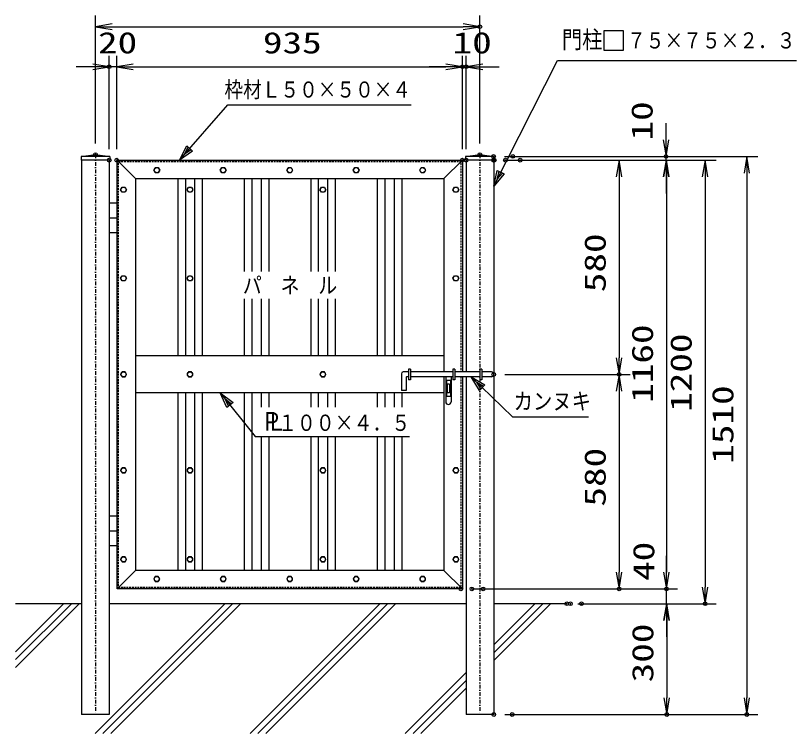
# Model space of a CAD drawing. Units: millimetres, scale not verified. Extents: x -4425 to 4425, y -3150 to 3150.
# Drawn here: x -2891 to -779, y -256 to 1686 of the extents above; entities that cross this region are included whole.
import ezdxf
from ezdxf.enums import TextEntityAlignment as Align

# ---------------------------------------------------------------- set-up
doc = ezdxf.new("R2010")
doc.units = ezdxf.units.MM
doc.header["$LTSCALE"] = 20
doc.header["$PDMODE"] = 32
doc.header["$PDSIZE"] = 10
doc.linetypes.add('USER1', pattern=[1.01, 0.5, -0.25, 0.01, -0.25])
doc.linetypes.add('USER2', pattern=[0.375, 0.25, -0.125])
for name, color, linetype, lineweight in [('0-0_1', 7, 'Continuous', 25), ('0-1_2', 7, 'Continuous', 25), ('0-3_0', 1, 'Continuous', 25)]:
    doc.layers.add(name, color=color, linetype=linetype, lineweight=lineweight)
doc.layers.add('0-4_DEFPOINTS', color=7, linetype='Continuous')
doc.styles.add('ＭＳ ゴシック', font='')
doc.styles.get('ＭＳ ゴシック').set_extended_font_data('MS Gothic')

# ---------------------------------------------------------------- blocks, each defined once
blk = doc.blocks.new('DARROWS')
at = {"layer": '0-3_0', "color": 2}
blk.add_line((0, 0), (-19.982, 0), dxfattribs=at)
blk.add_lwpolyline([(-20, -3.333), (0, 0), (-20, 3.333)], dxfattribs=at)

msp = doc.modelspace()

# ---------------------------------------------------------------- linework, layer by layer
at = {"layer": '0-0_1', "color": 4}
for p, q in [((-1597.41, 1224.52), (-1424.46, 1564.17)), ((-1424.46, 1564.17), (-778.61, 1564.17)), ((-2337.14, 664.97), (-2243.05, 546.86)), ((-2243.05, 546.86), (-1825.24, 546.86)), ((-2760.97, 94.48), (-2890.96, -35.51)), ((-2739.78, 94.48), (-2890.96, -56.71)), ((-2718.58, 94.48), (-2890.96, -77.9)), ((-2325.34, 94.48), (-2676.17, -256.35)), ((-2304.15, 94.48), (-2654.98, -256.35)), ((-2282.95, 94.48), (-2633.79, -256.35)), ((-1905.72, 94.48), (-2256.55, -256.35)), ((-1884.52, 94.48), (-2235.35, -256.35)), ((-1863.33, 94.48), (-2214.16, -256.35)), ((-1486.09, 94.48), (-1597.41, -16.84)), ((-1464.9, 94.48), (-1597.41, -38.03)), ((-1443.7, 94.48), (-1597.41, -59.23)), ((-1672.34, -91.77), (-1836.92, -256.35)), ((-1672.34, -112.97), (-1815.73, -256.35)), ((-1672.34, -134.16), (-1794.53, -256.35))]:
    msp.add_line(p, q, dxfattribs=at)
at = {"layer": '0-0_1'}
for p, q in [((-2713.93, 1304.41), (-2674.96, 1309.4)), ((-2713.93, 1304.41), (-2713.93, 1294.41)), ((-2636, 1304.41), (-2713.93, 1304.41)), ((-2636, 1294.41), (-2713.93, 1294.41)), ((-2712.43, 1294.41), (-2712.43, -205.25)), ((-2674.96, 1309.4), (-2636, 1304.41)), ((-2637.49, 1294.41), (-2637.49, -205.25)), ((-2617.5, 1294.41), (-2617.5, 134.44)), ((-2616.5, 1294.41), (-1682.33, 1294.41)), ((-2566.54, 1244.46), (-2616.5, 1294.41)), ((-1732.29, 1244.46), (-1682.33, 1294.41)), ((-1682.33, 1294.41), (-1682.33, 721.42)), ((-1673.84, 1304.41), (-1673.84, 1294.41)), ((-1595.91, 1294.41), (-1673.84, 1294.41)), ((-1672.34, 1294.41), (-1672.34, 721.42)), ((-1634.87, 1309.4), (-1595.91, 1304.41)), ((-1597.41, 1294.41), (-1597.41, -205.25)), ((-1595.91, 1304.41), (-1595.91, 1294.41)), ((-2566.54, 1244.46), (-2566.54, 184.4)), ((-2566.54, 1244.46), (-1732.29, 1244.46)), ((-2452.35, 1244.46), (-2452.35, 764.88)), ((-2431.7, 1244.46), (-2431.7, 764.88)), ((-2406.65, 1244.46), (-2406.65, 764.88)), ((-2386, 1244.46), (-2386, 764.88)), ((-2272.51, 1244.46), (-2272.51, 993.07)), ((-2251.86, 1244.46), (-2251.86, 993.07)), ((-2226.81, 1244.46), (-2226.81, 993.07)), ((-2206.16, 1244.46), (-2206.16, 993.07)), ((-2092.67, 1244.46), (-2092.67, 993.07)), ((-2072.02, 1244.46), (-2072.02, 993.07)), ((-2046.97, 1244.46), (-2046.97, 993.07)), ((-2026.32, 1244.46), (-2026.32, 993.07)), ((-1912.83, 1244.46), (-1912.83, 764.88)), ((-1892.18, 1244.46), (-1892.18, 764.88)), ((-1867.13, 1244.46), (-1867.13, 764.88)), ((-1846.48, 1244.46), (-1846.48, 764.88)), ((-1732.29, 1244.46), (-1732.29, 721.42)), ((-2617.5, 1177.81), (-2637.49, 1177.81)), ((-2617.5, 1137.85), (-2637.49, 1137.85)), ((-2617.5, 1097.88), (-2637.49, 1097.88)), ((-2272.51, 919.21), (-2272.51, 764.88)), ((-2251.86, 919.21), (-2251.86, 764.88)), ((-2226.81, 919.21), (-2226.81, 764.88)), ((-2206.16, 919.21), (-2206.16, 764.88)), ((-2092.67, 919.21), (-2092.67, 764.88)), ((-2072.02, 919.21), (-2072.02, 764.88)), ((-2046.97, 919.21), (-2046.97, 764.88)), ((-2026.32, 919.21), (-2026.32, 764.88)), ((-1732.29, 764.88), (-2566.54, 764.88)), ((-1827.7, 721.42), (-1842.19, 721.42)), ((-1827.7, 729.41), (-1827.7, 700.44)), ((-1822.7, 729.41), (-1827.7, 729.41)), ((-1707.81, 721.42), (-1822.7, 721.42)), ((-1707.81, 729.41), (-1707.81, 700.44)), ((-1702.81, 729.41), (-1707.81, 729.41)), ((-1702.81, 729.41), (-1702.81, 700.44)), ((-1634.87, 721.42), (-1702.81, 721.42)), ((-1634.87, 729.41), (-1634.87, 700.44)), ((-1629.88, 729.41), (-1634.87, 729.41)), ((-1629.88, 729.41), (-1629.88, 700.44)), ((-1603.9, 721.42), (-1629.88, 721.42)), ((-1847.18, 716.43), (-1847.18, 671.47)), ((-1834.19, 707.43), (-1833.2, 708.43)), ((-1834.19, 707.43), (-1834.19, 671.47)), ((-1827.7, 708.43), (-1833.2, 708.43)), ((-1707.81, 708.43), (-1822.7, 708.43)), ((-1732.29, 708.43), (-1732.29, 184.4)), ((-1727.29, 708.43), (-1727.29, 640.74)), ((-1725.29, 698.32), (-1725.29, 655.03)), ((-1714.8, 698.32), (-1725.29, 698.32)), ((-1714.8, 698.32), (-1714.8, 655.03)), ((-1712.8, 708.43), (-1712.8, 640.74)), ((-1702.81, 700.44), (-1707.81, 700.44)), ((-1634.87, 708.43), (-1702.81, 708.43)), ((-1682.33, 708.43), (-1682.33, 134.44)), ((-1672.34, 708.43), (-1672.34, -205.25)), ((-1629.88, 700.44), (-1634.87, 700.44)), ((-1603.9, 708.43), (-1629.88, 708.43)), ((-1716.8, 688.33), (-1723.29, 688.33)), ((-1723.29, 688.33), (-1723.29, 665.03)), ((-1716.8, 688.33), (-1716.8, 665.03)), ((-1732.29, 664.97), (-2566.54, 664.97)), ((-2452.35, 664.97), (-2452.35, 184.4)), ((-2431.7, 664.97), (-2431.7, 184.4)), ((-2406.65, 664.97), (-2406.65, 184.4)), ((-2386, 664.97), (-2386, 184.4)), ((-2272.51, 664.97), (-2272.51, 184.4)), ((-2251.86, 664.97), (-2251.86, 184.4)), ((-2226.81, 664.97), (-2226.81, 626.15)), ((-2206.16, 664.97), (-2206.16, 626.15)), ((-2092.67, 664.97), (-2092.67, 626.15)), ((-2072.02, 664.97), (-2072.02, 626.15)), ((-2046.97, 664.97), (-2046.97, 626.15)), ((-2026.32, 664.97), (-2026.32, 626.15)), ((-1912.83, 664.97), (-1912.83, 626.15)), ((-1892.18, 664.97), (-1892.18, 626.15)), ((-1867.13, 664.97), (-1867.13, 626.15)), ((-1834.19, 671.47), (-1847.18, 671.47)), ((-1846.48, 664.97), (-1846.48, 626.15)), ((-1714.8, 655.03), (-1725.29, 655.03)), ((-1716.8, 665.03), (-1723.29, 665.03)), ((-2226.81, 546.86), (-2226.81, 184.4)), ((-2206.16, 546.86), (-2206.16, 184.4)), ((-2092.67, 546.86), (-2092.67, 184.4)), ((-2072.02, 546.86), (-2072.02, 184.4)), ((-2046.97, 546.86), (-2046.97, 184.4)), ((-2026.32, 546.86), (-2026.32, 184.4)), ((-1912.83, 546.86), (-1912.83, 184.4)), ((-1892.18, 546.86), (-1892.18, 184.4)), ((-1867.13, 546.86), (-1867.13, 184.4)), ((-1846.48, 546.86), (-1846.48, 184.4)), ((-2617.5, 330.97), (-2637.49, 330.97)), ((-2617.5, 291.01), (-2637.49, 291.01)), ((-2617.5, 251.04), (-2637.49, 251.04)), ((-2566.54, 184.4), (-2616.5, 134.44)), ((-1732.29, 184.4), (-2566.54, 184.4)), ((-1732.29, 184.4), (-1682.33, 134.44)), ((-1682.33, 134.44), (-2616.5, 134.44)), ((-2712.43, 94.48), (-2890.96, 94.48)), ((-1672.34, 94.48), (-2637.49, 94.48)), ((-1399.96, 94.48), (-1597.41, 94.48)), ((-2637.49, -205.25), (-2712.43, -205.25)), ((-1597.41, -205.25), (-1672.34, -205.25))]:
    msp.add_line(p, q, dxfattribs=at)
at = {"layer": '0-0_1', "color": 4, "linetype": 'USER1'}
for p, q in [((-2674.96, 1309.4), (-2674.96, -205.25)), ((-1634.87, 1309.4), (-1634.87, -205.25))]:
    msp.add_line(p, q, dxfattribs=at)
at = {"layer": '0-0_1', "linetype": 'USER2'}
for p, q in [((-2613.5, 1294.41), (-2613.5, 134.44)), ((-2612.5, 1290.42), (-1686.33, 1290.42)), ((-1686.33, 1294.41), (-1686.33, 721.42)), ((-1686.33, 708.43), (-1686.33, 134.44)), ((-1686.33, 138.44), (-2612.5, 138.44))]:
    msp.add_line(p, q, dxfattribs=at)
at = {"layer": '0-0_1', "color": 4}
for points in [[(-1299.11, 1591.87), (-1246.65, 1591.87), (-1246.65, 1644.32), (-1299.11, 1644.32)], [(-2412.12, 1319.12), (-2447.62, 1294.41), (-2427.92, 1332.92)], [(-1569.02, 1257.15), (-1597.41, 1224.52), (-1587.71, 1266.67)], [(-1635.76, 671.69), (-1658.59, 708.43), (-1621.16, 686.76)], [(-2319.2, 625.61), (-2337.14, 664.97), (-2302.79, 638.69)]]:
    msp.add_lwpolyline(points, close=True, dxfattribs=at)
for points in [[(-2447.62, 1294.41), (-2316.77, 1444.28), (-1820.92, 1444.28)], [(-2416.07, 1322.57), (-2433.82, 1310.22), (-2423.97, 1329.47)], [(-1573.69, 1259.53), (-1587.88, 1243.22), (-1583.04, 1264.29)], [(-1658.59, 708.43), (-1546.85, 600.1), (-1341.34, 600.1)], [(-1632.11, 675.46), (-1643.52, 693.83), (-1624.81, 682.99)], [(-2315.1, 628.88), (-2324.07, 648.56), (-2306.89, 635.42)]]:
    msp.add_lwpolyline(points, dxfattribs=at)
at = {"layer": '0-0_1'}
for points in [[(-1595.91, 1304.41), (-1673.84, 1304.41), (-1634.87, 1309.4)], [(-1822.7, 729.41), (-1822.7, 700.44), (-1827.7, 700.44)]]:
    msp.add_lwpolyline(points, dxfattribs=at)
for centre, radius, start, end in [((-1842.19, 716.43), 5, 90.00131, 180), ((-1603.9, 714.93), 6.49, 270, 90), ((-1720.05, 640.74), 7.24, 180, 0)]:
    msp.add_arc(centre, radius, start, end, dxfattribs=at)
at = {"layer": '0-1_2'}
for points in [[(-2501.1, 1267.44), (-2505.1, 1260.51), (-2513.09, 1260.51), (-2517.09, 1267.44), (-2513.09, 1274.36), (-2505.1, 1274.36)], [(-2321.26, 1267.44), (-2325.26, 1260.51), (-2333.25, 1260.51), (-2337.25, 1267.44), (-2333.25, 1274.36), (-2325.26, 1274.36)], [(-2141.42, 1267.44), (-2145.42, 1260.51), (-2153.41, 1260.51), (-2157.41, 1267.44), (-2153.41, 1274.36), (-2145.42, 1274.36)], [(-1961.58, 1267.44), (-1965.58, 1260.51), (-1973.57, 1260.51), (-1977.57, 1267.44), (-1973.57, 1274.36), (-1965.58, 1274.36)], [(-1781.74, 1267.44), (-1785.74, 1260.51), (-1793.73, 1260.51), (-1797.73, 1267.44), (-1793.73, 1274.36), (-1785.74, 1274.36)], [(-2591.02, 1214.48), (-2595.02, 1207.56), (-2603.01, 1207.56), (-2607.01, 1214.48), (-2603.01, 1221.4), (-2595.02, 1221.4)], [(-2411.18, 1214.48), (-2415.18, 1207.56), (-2423.17, 1207.56), (-2427.17, 1214.48), (-2423.17, 1221.4), (-2415.18, 1221.4)], [(-2051.5, 1214.48), (-2055.5, 1207.56), (-2063.49, 1207.56), (-2067.49, 1214.48), (-2063.49, 1221.4), (-2055.5, 1221.4)], [(-1691.82, 1214.48), (-1695.82, 1207.56), (-1703.81, 1207.56), (-1707.81, 1214.48), (-1703.81, 1221.4), (-1695.82, 1221.4)], [(-2591.02, 974.76), (-2595.02, 967.84), (-2603.01, 967.84), (-2607.01, 974.76), (-2603.01, 981.68), (-2595.02, 981.68)], [(-2411.18, 974.76), (-2415.18, 967.84), (-2423.17, 967.84), (-2427.17, 974.76), (-2423.17, 981.68), (-2415.18, 981.68)], [(-1691.82, 974.76), (-1695.82, 967.84), (-1703.81, 967.84), (-1707.81, 974.76), (-1703.81, 981.68), (-1695.82, 981.68)], [(-2591.02, 714.93), (-2595.02, 721.85), (-2603.01, 721.85), (-2607.01, 714.93), (-2603.01, 708.01), (-2595.02, 708.01)], [(-2411.18, 714.93), (-2415.18, 721.85), (-2423.17, 721.85), (-2427.17, 714.93), (-2423.17, 708.01), (-2415.18, 708.01)], [(-2051.5, 714.93), (-2055.5, 721.85), (-2063.49, 721.85), (-2067.49, 714.93), (-2063.49, 708.01), (-2055.5, 708.01)], [(-2591.02, 455.09), (-2595.02, 462.01), (-2603.01, 462.01), (-2607.01, 455.09), (-2603.01, 448.17), (-2595.02, 448.17)], [(-2411.18, 455.09), (-2415.18, 462.01), (-2423.17, 462.01), (-2427.17, 455.09), (-2423.17, 448.17), (-2415.18, 448.17)], [(-2051.5, 455.09), (-2055.5, 462.01), (-2063.49, 462.01), (-2067.49, 455.09), (-2063.49, 448.17), (-2055.5, 448.17)], [(-1691.82, 455.09), (-1695.82, 462.01), (-1703.81, 462.01), (-1707.81, 455.09), (-1703.81, 448.17), (-1695.82, 448.17)], [(-2591.02, 214.37), (-2595.02, 221.29), (-2603.01, 221.29), (-2607.01, 214.37), (-2603.01, 207.45), (-2595.02, 207.45)], [(-2411.18, 214.37), (-2415.18, 221.29), (-2423.17, 221.29), (-2427.17, 214.37), (-2423.17, 207.45), (-2415.18, 207.45)], [(-2051.5, 214.37), (-2055.5, 221.29), (-2063.49, 221.29), (-2067.49, 214.37), (-2063.49, 207.45), (-2055.5, 207.45)], [(-1691.82, 214.37), (-1695.82, 221.29), (-1703.81, 221.29), (-1707.81, 214.37), (-1703.81, 207.45), (-1695.82, 207.45)], [(-2501.1, 161.42), (-2505.1, 168.34), (-2513.09, 168.34), (-2517.09, 161.42), (-2513.09, 154.5), (-2505.1, 154.5)], [(-2321.26, 161.42), (-2325.26, 168.34), (-2333.25, 168.34), (-2337.25, 161.42), (-2333.25, 154.5), (-2325.26, 154.5)], [(-2141.42, 161.42), (-2145.42, 168.34), (-2153.41, 168.34), (-2157.41, 161.42), (-2153.41, 154.5), (-2145.42, 154.5)], [(-1961.58, 161.42), (-1965.58, 168.34), (-1973.57, 168.34), (-1977.57, 161.42), (-1973.57, 154.5), (-1965.58, 154.5)], [(-1781.74, 161.42), (-1785.74, 168.34), (-1793.73, 168.34), (-1797.73, 161.42), (-1793.73, 154.5), (-1785.74, 154.5)]]:
    msp.add_lwpolyline(points, close=True, dxfattribs=at)
for centre in [(-2509.09, 1267.44), (-2329.25, 1267.44), (-2149.41, 1267.44), (-1969.57, 1267.44), (-1789.73, 1267.44), (-2599.01, 1214.48), (-2419.17, 1214.48), (-2059.49, 1214.48), (-1699.81, 1214.48), (-2599.01, 974.76), (-2419.17, 974.76), (-1699.81, 974.76), (-2599.01, 714.93), (-2419.17, 714.93), (-2059.49, 714.93), (-2599.01, 455.09), (-2419.17, 455.09), (-2059.49, 455.09), (-1699.81, 455.09), (-2599.01, 214.37), (-2419.17, 214.37), (-2059.49, 214.37), (-1699.81, 214.37), (-2509.09, 161.42), (-2329.25, 161.42), (-2149.41, 161.42), (-1969.57, 161.42), (-1789.73, 161.42)]:
    msp.add_circle(centre, 6.92, dxfattribs=at)
at = {"layer": '0-3_0'}
for p, q in [((-2674.96, 1339.4), (-2674.96, 1685.5)), ((-1634.87, 1339.4), (-1634.87, 1685.5)), ((-2637.49, 1324.41), (-2637.49, 1577.08)), ((-2617.5, 1324.41), (-2617.5, 1577.08)), ((-2617.5, 1324.41), (-2617.5, 1577.08)), ((-1682.33, 1324.41), (-1682.33, 1577.08)), ((-1682.33, 1324.41), (-1682.33, 1577.08)), ((-1672.34, 1324.41), (-1672.34, 1577.08)), ((-1567.91, 1304.41), (-1101.35, 1304.41)), ((-1567.91, 1294.41), (-1101.35, 1294.41)), ((-1565.91, 1294.41), (-1228.27, 1294.41)), ((-1535.91, 1294.41), (-1100.28, 1294.41)), ((-1515.91, 1304.41), (-882.75, 1304.41)), ((-1495.91, 1294.41), (-995.73, 1294.41)), ((-1567.41, 714.88), (-1228.27, 714.88)), ((-1567.41, 714.88), (-1228.27, 714.88)), ((-1656.33, 134.44), (-1228.27, 134.44)), ((-1626.33, 134.44), (-1100.28, 134.44)), ((-1596.33, 134.44), (-1100.28, 134.44)), ((-1369.96, 94.48), (-1100.28, 94.48)), ((-1359.96, 94.48), (-995.73, 94.48)), ((-1329.96, 94.48), (-1099.35, 94.48)), ((-1567.41, -205.25), (-1099.35, -205.25)), ((-1517.41, -205.25), (-882.75, -205.25))]:
    msp.add_line(p, q, dxfattribs=at)
at = {"layer": '0-3_0', "color": 2}
for p, q in [((-2629.96, 1655.5), (-1679.87, 1655.5)), ((-2682.49, 1547.08), (-2727.49, 1547.08)), ((-2617.5, 1547.08), (-2637.49, 1547.08)), ((-2572.5, 1547.08), (-1727.33, 1547.08)), ((-2572.5, 1547.08), (-2527.5, 1547.08)), ((-1727.33, 1547.08), (-1772.33, 1547.08)), ((-1682.33, 1547.08), (-1672.34, 1547.08)), ((-1627.34, 1547.08), (-1582.34, 1547.08)), ((-1131.35, 1349.41), (-1131.35, 1394.41)), ((-1131.35, 1294.41), (-1131.35, 1304.41)), ((-1258.27, 1249.41), (-1258.27, 759.88)), ((-1131.35, 1249.41), (-1131.35, 1204.41)), ((-1130.28, 1249.41), (-1130.28, 179.44)), ((-1025.73, 1249.41), (-1025.73, 139.48)), ((-912.75, 1259.41), (-912.75, -160.25)), ((-1258.27, 669.88), (-1258.27, 179.44)), ((-1130.28, 179.44), (-1130.28, 224.44)), ((-1130.28, 94.48), (-1130.28, 134.44)), ((-1130.28, 49.48), (-1130.28, 4.48)), ((-1129.35, 49.48), (-1129.35, -160.25))]:
    msp.add_line(p, q, dxfattribs=at)
at = {"layer": '0-3_0', "color": 7}
msp.add_line((-2636, 1304.41), (-2636, 1294.41), dxfattribs=at)
at = {"layer": '0-4_DEFPOINTS'}
for p in [(-1634.87, 1655.5), (-2637.49, 1547.08), (-1682.33, 1547.08), (-1672.34, 1547.08), (-2674.96, 1309.4), (-1634.87, 1309.4), (-2637.49, 1294.41), (-2617.5, 1294.41), (-1682.33, 1294.41), (-1672.34, 1294.41), (-1597.91, 1304.41), (-1597.91, 1294.41), (-1595.91, 1294.41), (-1565.91, 1294.41), (-1545.91, 1304.41), (-1525.91, 1294.41), (-1131.35, 1304.41), (-1597.41, 714.88), (-1258.27, 714.88), (-1686.33, 134.44), (-1656.33, 134.44), (-1626.33, 134.44), (-1258.27, 134.44), (-1130.28, 134.44), (-1399.96, 94.48), (-1389.96, 94.48), (-1359.96, 94.48), (-1025.73, 94.48), (-1597.41, -205.25), (-1547.41, -205.25), (-1129.35, -205.25), (-912.75, -205.25)]:
    msp.add_point(p, dxfattribs=at)

# ---------------------------------------------------------------- block references
at = {"layer": '0-3_0', "xscale": 2.25, "yscale": 2.25}
for p, rotation in [((-2674.96, 1655.5), 180), ((-2617.5, 1547.08), 180), ((-2617.5, 1547.08), 180), ((-1672.34, 1547.08), 180), ((-1131.35, 1304.41), 270), ((-1258.27, 1294.41), 90), ((-1131.35, 1294.41), 90), ((-1130.28, 1294.41), 90), ((-1025.73, 1294.41), 90), ((-912.75, 1304.41), 90), ((-1258.27, 714.88), 270), ((-1258.27, 714.88), 90), ((-1258.27, 134.44), 270), ((-1130.28, 134.44), 270), ((-1130.28, 134.44), 270), ((-1025.73, 94.48), 270), ((-1130.28, 94.48), 90), ((-1129.35, 94.48), 90), ((-1129.35, -205.25), 270), ((-912.75, -205.25), 270)]:
    msp.add_blockref('DARROWS', p, dxfattribs=dict(at, rotation=rotation))
for p in [(-1634.87, 1655.5), (-2637.49, 1547.08), (-1682.33, 1547.08), (-1682.33, 1547.08)]:
    msp.add_blockref('DARROWS', p, dxfattribs=at)

# ---------------------------------------------------------------- texts
at = {"layer": '0-0_1', "color": 4, "style": 'ＭＳ ゴシック', "width": 0.85}
for s, height, p in [('門柱', 47.36, (-1413, 1582.77)), ('７５×７５×２．３', 43.7, (-1236.66, 1583.47)), ('枠材Ｌ５０×５０×４', 43.55, (-2325.88, 1450.65)), ('パ\u3000ネ\u3000ル', 44.01, (-2276.05, 920.64)), ('カンヌキ', 45.16, (-1543.62, 606.22)), ('Ｐ', 50.44, (-2227.42, 547.24)), ('Ｌ', 50.44, (-2215.43, 547.24)), ('１００×４．５', 44.13, (-2181.17, 548.71))]:
    msp.add_text(s, height=height, dxfattribs=at).set_placement(p, align=Align.BOTTOM_LEFT)
at = {"layer": '0-3_0', "color": 3, "style": 'ＭＳ ゴシック', "width": 1.35}
for s, p in [('20', (-2668, 1565.98)), ('935', (-2221.91, 1565.98)), ('10', (-1708.83, 1565.98))]:
    msp.add_text(s, height=57.77, dxfattribs=at).set_placement(p, align=Align.BOTTOM_LEFT)
for s, p in [('10', (-1150.24, 1347.55)), ('580', (-1277.17, 937.15)), ('1160', (-1149.18, 637.93)), ('1200', (-1044.63, 613.45)), ('1510', (-931.65, 473.08)), ('580', (-1277.17, 357.16)), ('40', (-1145.69, 156.06)), ('300', (-1148.24, -118.39))]:
    msp.add_text(s, height=57.77, rotation=90, dxfattribs=at).set_placement(p, align=Align.BOTTOM_LEFT)

doc.saveas('drawing.dxf')
